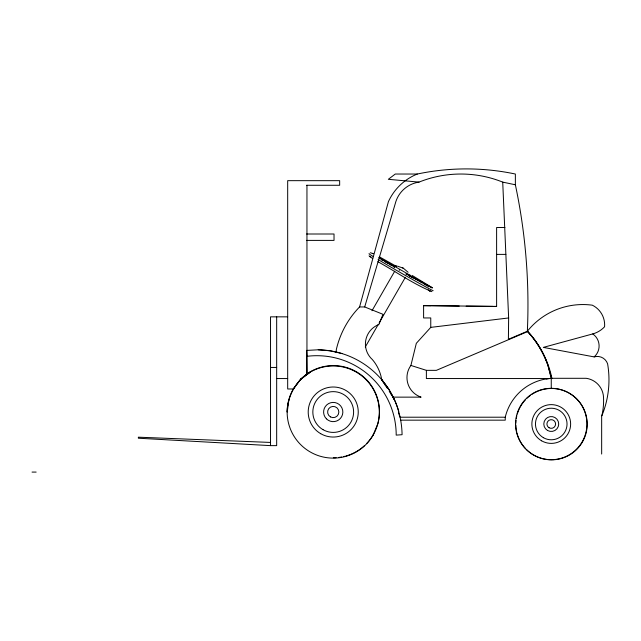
<?xml version="1.0" encoding="UTF-8"?>
<svg xmlns="http://www.w3.org/2000/svg" width="641" height="641" viewBox="0 0 641 641"><rect width="100%" height="100%" fill="white"/><g stroke="black" fill="none" stroke-linecap="round" stroke-linejoin="round"><path stroke-width="0.96" d="M466.143 306.166L492.857 306.39M601.851 415.729L602.436 412.996A66.768 66.768 0 0 0 603.518 397.172A20.087 20.087 0 0 0 586.219 378.302L551.524 378.302L547.927 365.426A99.339 99.339 0 0 0 530.299 334.61L527.351 331.261A578.831 578.831 0 0 0 515.364 184.784L515.364 174.031A237.29 237.29 0 0 0 417.299 174.031L395.273 174.031L388.342 179.304L418.998 182.116A112.399 112.399 0 0 1 502.72 182.116L508.642 317.952L508.393 339.313L527.351 331.261A71.071 71.071 0 0 1 592.316 305.18A21.994 21.994 0 0 1 604.575 326.774A25.295 25.295 0 0 1 592.741 333.921L543.336 347.39L594.175 356.909A10.817 10.817 0 0 1 607.604 363.824A94.395 94.395 0 0 1 603.277 412.083L601.659 416.233L601.659 454.044M336.108 352.197L336.365 349.409A89.604 89.604 0 0 1 359.577 306.951L388.422 201.627A53.844 53.844 0 0 1 417.299 174.031M287.136 412.027C287.472 395.697 296.294 380.169 310.332 371.756A46.088 46.088 0 0 1 377.894 423.589L373.134 435.071M287.288 411.666L288.859 399.736M389.271 391.33L393.037 397.14L421.097 397.14A20.616 20.616 0 0 1 410.905 365.45L416.321 343.32L430.76 327.375L508.642 317.952M359.577 306.951L364.697 306.951L395.273 203.59A28.749 28.749 0 0 1 418.998 182.116M410.256 276.591L410.352 276.071L409.936 276.447M300.789 379.079L293.314 388.983A46.088 46.088 0 0 0 329.21 457.938A46.088 46.088 0 0 0 376.531 396.258A46.088 46.088 0 0 0 300.637 379.44L310.18 372.117L300.789 379.079L293.314 388.983M371.988 310.741L394.768 271.151M365.282 346.997L378.158 324.618M379.143 322.896L405.384 277.281M393.919 266.985L394.055 266.928A1.026 0.569 -60.8 0 1 394.359 266.952L392.621 265.983M405.785 274.019L406.017 273.947A1.026 0.849 -58.5 0 1 406.466 273.987L412.908 277.946M399.151 270.149L399.415 270.109A1.026 1.002 -65.5 0 1 399.672 270.141M370.306 252.738L373.495 253.692M430.864 287.681L431.922 287.681M431.922 291.639C413.133 283.851 395.801 271.576 377.861 261.696M546.164 378.919L551.524 378.302M341.974 353.56L330.243 350.827L318.24 349.786L306.63 350.419L306.951 356.316A79.348 79.348 0 0 1 396.194 435.119L402.083 434.702C401.859 421.449 398.758 408.277 392.853 396.394M492.857 306.47L496.615 306.43L496.615 227.507L504.94 227.507M306.63 185.273L339.658 185.273L339.658 180.666L287.681 180.666L287.681 388.983L293.466 388.983M306.63 234.005L334.025 234.005L334.025 240.399L306.63 240.399M496.615 254.389L505.869 254.389M430.76 305.669L423.605 305.669L423.605 317.952L430.76 317.952L430.76 327.375M287.681 316.846L270.526 316.846L270.526 445.631L276.672 445.631L276.672 316.846M270.526 367.445L276.672 367.445M426.377 370.346L436.361 370.346L527.791 331.501A99.339 99.339 0 0 1 550.956 374.192L551.965 378.543L426.377 378.543L426.377 370.346L410.905 365.45M276.672 378.551L287.681 378.551M549.738 378.446A50.767 50.767 0 0 0 505.244 417.211L400.008 417.211L398.43 412.652M400.641 420.159L505.244 420.159L505.244 417.211M32.05 472.088L36.144 472.088M496.615 306.43L423.605 305.581L459.22 306.077M270.526 442.434L138.368 437.186L138.368 438.212L270.526 445.631M370.835 256.769L369.817 256.496M395.785 265.823L396.659 265.983M502.72 182.116L515.364 184.784M397.532 266.167L403.373 268.226L408.093 272.265M364.697 306.951L382.981 314.314L378.871 324.53A20.849 20.849 0 0 0 372.317 359.513A41.208 41.208 0 0 1 381.732 379.72L387.116 388.013M393.622 265.743L393.141 265.526L410.849 275.734L410 275.141M432.411 287.881L407.7 274.372M402.572 267.858L403.373 268.226M379.36 256.817L396.571 266.464M381.331 259.677L383.07 260.647M385.674 262.105L387.412 263.074M389.151 264.044L390.89 265.013M409.96 275.67L426.057 284.66M378.935 257.842L392.292 265.59M410.352 276.071L418.837 280.998M420.536 281.984L422.227 282.969M423.925 283.955L429.021 286.904M412.243 275.502L432.411 287.761M392.02 265.326L379.063 257.642M386.178 261.52L392.797 265.582M428.308 289.924L429.951 290.99M372.693 258.539L369.817 256.616M372.277 253.387L372.605 253.692M429.534 290.677L429.943 291.11L429.622 290.685M369.064 255.743L369.392 256.168M383.302 382.108L381.732 379.72L388.879 389.416L394.592 400.016M381.732 379.72L388.879 389.416M384.352 383.695L385.401 385.289M390.657 393.254L391.707 394.84M392.228 395.641L393.221 397.14M393.037 397.14L393.67 398.966M551.252 378.543L548.039 365.602A89.86 89.86 0 0 0 527.623 331.565M406.931 274.733L406.899 274.492A1.026 0.849 -58.5 0 0 406.658 274.108M394.536 267.225L394.552 267.425A1.026 0.569 -60.8 0 1 394.527 267.658M306.719 357.181L306.951 374.592L306.951 185.273M551.252 378.302L551.252 388.318M592.741 333.921A14.591 14.591 0 0 1 594.175 356.909M373.286 434.71A46.088 46.088 0 0 1 366.604 443.596M364.633 445.527A46.088 46.088 0 0 1 346.188 455.935M345.299 456.176A46.088 46.088 0 0 1 343.512 456.624M341.693 456.993A46.088 46.088 0 0 1 338.929 457.418M336.14 457.666A46.088 46.088 0 0 1 333.376 457.746M318.24 349.786A85.269 85.269 0 0 1 398.75 411.322M532.094 394.215A35.688 35.688 0 0 1 580.033 402.676A35.688 35.688 0 0 1 574.937 451.088A35.688 35.688 0 0 1 526.293 449.389M525.644 448.724A35.688 35.688 0 0 1 517.055 433.388M516.822 432.491A35.688 35.688 0 0 1 515.853 425.079M515.853 423.228A35.688 35.688 0 0 1 516.029 420.424M516.277 418.565A35.688 35.688 0 0 1 516.822 415.809M517.303 414.022A35.688 35.688 0 0 1 520.163 407.115M520.62 406.306A35.688 35.688 0 0 1 525.644 399.575M526.958 398.269A35.688 35.688 0 0 1 530.556 395.273M386.515 262.578A1.026 0.849 -58.5 0 0 386.555 262.073L386.483 261.849A1.026 0.849 -58.5 0 0 385.738 261.432L385.497 261.488A1.026 0.849 -58.5 0 0 385.081 261.776M433.164 290.685A37.082 0.705 29.9 0 1 412.067 279.252A37.082 0.705 29.9 0 1 378.102 259.525M373.431 256.68A37.082 0.705 29.9 0 1 369.064 253.7M326.421 418.829A9.623 9.623 0 0 0 342.518 414.519A9.623 9.623 0 0 0 330.732 402.732A9.623 9.623 0 0 0 326.421 418.829M320.716 433.693A25.023 25.023 0 0 0 358.247 412.027A25.023 25.023 0 0 0 320.716 390.353A25.023 25.023 0 0 0 320.716 433.693M541.565 440.792A19.374 19.374 0 0 0 570.634 424.005A19.374 19.374 0 0 0 541.565 407.227A19.374 19.374 0 0 0 541.565 440.792M547.526 430.464A7.452 7.452 0 0 0 558.704 424.005A7.452 7.452 0 0 0 547.526 417.555A7.452 7.452 0 0 0 547.526 430.464M330.419 416.89A5.617 5.617 0 0 0 338.841 412.027A5.617 5.617 0 0 0 330.419 407.163A5.617 5.617 0 0 0 330.419 416.89M533.408 454.918A35.688 35.688 0 0 0 586.94 424.005A35.688 35.688 0 0 0 533.408 393.101A35.688 35.688 0 0 0 533.408 454.918M543.36 437.675A15.785 15.785 0 0 0 567.037 424.005A15.785 15.785 0 0 0 543.36 410.336A15.785 15.785 0 0 0 543.36 437.675M323.032 429.678A20.384 20.384 0 0 0 353.608 412.027A20.384 20.384 0 0 0 323.032 394.367A20.384 20.384 0 0 0 323.032 429.678M549.081 427.771A4.351 4.351 0 0 0 555.603 424.005A4.351 4.351 0 0 0 549.081 420.24A4.351 4.351 0 0 0 549.081 427.771"/></g></svg>
